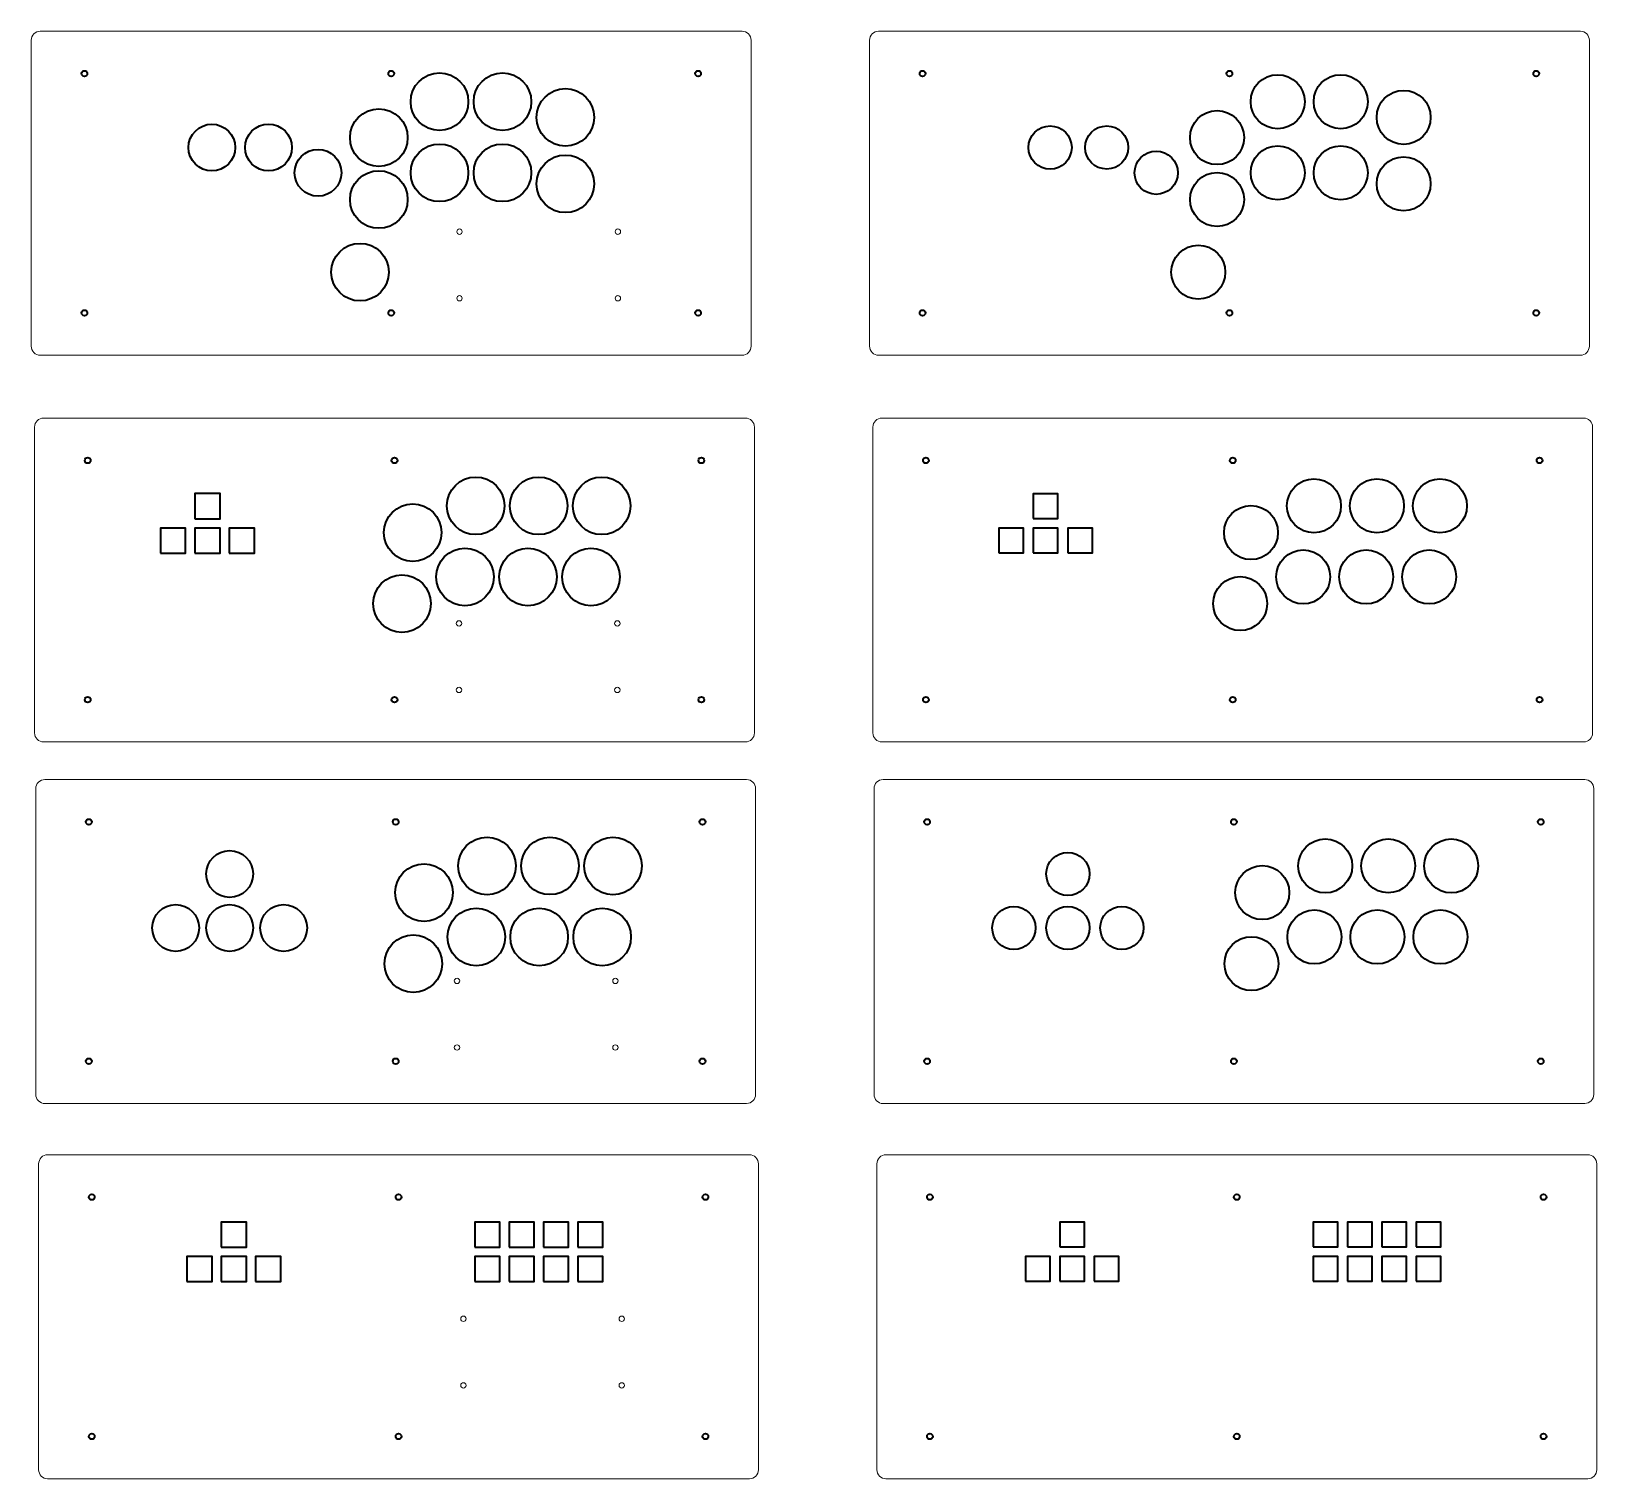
# Model space of a CAD drawing. Header units: millimetres. Extents: x 334 to 2107, y -1183 to 318.
# Drawn here: x 1237 to 2107, y -1183 to -379 of the extents above; entities that cross this region are included whole.
import ezdxf

# ---------------------------------------------------------------- set-up
doc = ezdxf.new("R2010")
doc.units = ezdxf.units.MM
doc.header["$MEASUREMENT"] = 0
doc.layers.add('Layer 1', color=7, linetype='Continuous')

msp = doc.modelspace()

# ---------------------------------------------------------------- linework, layer by layer
at = {"layer": 'Layer 1', "color": 250, "lineweight": 35}
for points in [[(1328.0575, -649.7815), (1342.0575, -649.7815), (1342.0575, -635.7815), (1328.0575, -635.7815), (1328.0575, -649.7815)], [(1794.0018, -649.6315), (1807.7018, -649.6315), (1807.7018, -635.9315), (1794.0018, -635.9315), (1794.0018, -649.6315)], [(1308.9572, -668.8818), (1322.9572, -668.8818), (1322.9572, -654.8818), (1308.9572, -654.8818), (1308.9572, -668.8818)], [(1328.0575, -668.8818), (1342.0575, -668.8818), (1342.0575, -654.8818), (1328.0575, -654.8818), (1328.0575, -668.8818)], [(1347.1575, -668.8818), (1361.1575, -668.8818), (1361.1575, -654.8818), (1347.1575, -654.8818), (1347.1575, -668.8818)], [(1774.9015, -668.7318), (1788.6015, -668.7318), (1788.6015, -655.0318), (1774.9015, -655.0318), (1774.9015, -668.7318)], [(1794.0018, -668.7318), (1807.7018, -668.7318), (1807.7018, -655.0318), (1794.0018, -655.0318), (1794.0018, -668.7318)], [(1813.1018, -668.7318), (1826.8018, -668.7318), (1826.8018, -655.0318), (1813.1018, -655.0318), (1813.1018, -668.7318)], [(1342.732, -1054.5797), (1356.732, -1054.5797), (1356.732, -1040.5797), (1342.732, -1040.5797), (1342.732, -1054.5797)], [(1483.5586, -1054.5797), (1497.5586, -1054.5797), (1497.5586, -1040.5797), (1483.5586, -1040.5797), (1483.5586, -1054.5797)], [(1502.6589, -1054.5797), (1516.6589, -1054.5797), (1516.6589, -1040.5797), (1502.6589, -1040.5797), (1502.6589, -1054.5797)], [(1521.7589, -1054.5797), (1535.7589, -1054.5797), (1535.7589, -1040.5797), (1521.7589, -1040.5797), (1521.7589, -1054.5797)], [(1540.8589, -1054.5797), (1554.8589, -1054.5797), (1554.8589, -1040.5797), (1540.8589, -1040.5797), (1540.8589, -1054.5797)], [(1808.6763, -1054.4297), (1822.3763, -1054.4297), (1822.3763, -1040.7297), (1808.6763, -1040.7297), (1808.6763, -1054.4297)], [(1949.5029, -1054.4297), (1963.2029, -1054.4297), (1963.2029, -1040.7297), (1949.5029, -1040.7297), (1949.5029, -1054.4297)], [(1968.6032, -1054.4297), (1982.3032, -1054.4297), (1982.3032, -1040.7297), (1968.6032, -1040.7297), (1968.6032, -1054.4297)], [(1987.7032, -1054.4297), (2001.4032, -1054.4297), (2001.4032, -1040.7297), (1987.7032, -1040.7297), (1987.7032, -1054.4297)], [(2006.8032, -1054.4297), (2020.5032, -1054.4297), (2020.5032, -1040.7297), (2006.8032, -1040.7297), (2006.8032, -1054.4297)], [(1323.6317, -1073.68), (1337.6317, -1073.68), (1337.6317, -1059.68), (1323.6317, -1059.68), (1323.6317, -1073.68)], [(1342.732, -1073.68), (1356.732, -1073.68), (1356.732, -1059.68), (1342.732, -1059.68), (1342.732, -1073.68)], [(1361.832, -1073.68), (1375.832, -1073.68), (1375.832, -1059.68), (1361.832, -1059.68), (1361.832, -1073.68)], [(1483.5586, -1073.68), (1497.5586, -1073.68), (1497.5586, -1059.68), (1483.5586, -1059.68), (1483.5586, -1073.68)], [(1502.6589, -1073.68), (1516.6589, -1073.68), (1516.6589, -1059.68), (1502.6589, -1059.68), (1502.6589, -1073.68)], [(1521.7589, -1073.68), (1535.7589, -1073.68), (1535.7589, -1059.68), (1521.7589, -1059.68), (1521.7589, -1073.68)], [(1540.8589, -1073.68), (1554.8589, -1073.68), (1554.8589, -1059.68), (1540.8589, -1059.68), (1540.8589, -1073.68)], [(1789.576, -1073.53), (1803.276, -1073.53), (1803.276, -1059.83), (1789.576, -1059.83), (1789.576, -1073.53)], [(1808.6763, -1073.53), (1822.3763, -1073.53), (1822.3763, -1059.83), (1808.6763, -1059.83), (1808.6763, -1073.53)], [(1827.7763, -1073.53), (1841.4763, -1073.53), (1841.4763, -1059.83), (1827.7763, -1059.83), (1827.7763, -1073.53)], [(1949.5029, -1073.53), (1963.2029, -1073.53), (1963.2029, -1059.83), (1949.5029, -1059.83), (1949.5029, -1073.53)], [(1968.6032, -1073.53), (1982.3032, -1073.53), (1982.3032, -1059.83), (1968.6032, -1059.83), (1968.6032, -1073.53)], [(1987.7032, -1073.53), (2001.4032, -1073.53), (2001.4032, -1059.83), (1987.7032, -1059.83), (1987.7032, -1073.53)], [(2006.8032, -1073.53), (2020.5032, -1073.53), (2020.5032, -1059.83), (2006.8032, -1059.83), (2006.8032, -1073.53)]]:
    msp.add_lwpolyline(points, close=True, dxfattribs=at)
for centre, major_axis, ratio in [((1464.0061, -417.9757), (0, 16), 1), ((1499.0061, -417.9757), (0, 16), 1), ((1929.8004, -417.9757), (0, 15), 1), ((1964.8004, -417.9757), (0, 15), 1), ((1534.0061, -426.6851), (0, 16), 1), ((1999.8004, -426.6851), (0, 15), 1), ((1430.3161, -437.9299), (0, 16), 1), ((1896.1104, -437.9299), (0, 15), 1), ((1337.528, -443.4385), (0, 13.0001), 0.99999231), ((1368.9779, -443.4136), (0, 13.0001), 0.99999231), ((1803.3223, -443.4385), (0, 12.0001), 0.99999167), ((1834.7722, -443.4136), (0, 12.0001), 0.99999167), ((1464.0018, -457.4757), (0, 16), 1), ((1499.0018, -457.4757), (0, 16), 1), ((1929.7961, -457.4757), (0, 15), 1), ((1964.7961, -457.4757), (0, 15), 1), ((1396.5029, -457.451), (0, 13.0001), 0.99999231), ((1534.0018, -463.5946), (0, 16), 1), ((1862.2972, -457.451), (0, 12.0001), 0.99999167), ((1999.7961, -463.5946), (0, 15), 1), ((1430.3161, -472.3257), (0, 16), 1), ((1896.1104, -472.3257), (0, 15), 1), ((1419.8739, -512.6747), (0, 16), 1), ((1885.6682, -512.6747), (0, 15), 1), ((1484.1646, -642.5614), (0, 16), 1), ((1519.1646, -642.5489), (0, 16), 1), ((1554.1646, -642.5614), (0, 16), 1), ((1949.9589, -642.5614), (0, 15), 1), ((1984.9589, -642.5489), (0, 15), 1), ((2019.9589, -642.5614), (0, 15), 1), ((1449.1646, -657.4114), (0, 16), 1), ((1914.9589, -657.4114), (0, 15), 1), ((1478.1646, -682.0489), (0, 16), 1), ((1513.1647, -682.0489), (0, 16), 1), ((1548.1646, -682.0489), (0, 16), 1), ((1943.9589, -682.0489), (0, 15), 1), ((1978.959, -682.0489), (0, 15), 1), ((2013.9589, -682.0489), (0, 15), 1), ((1443.1646, -696.8989), (0, 16), 1), ((1908.9589, -696.8989), (0, 15), 1), ((1347.4084, -847.1483), (0, 13.0001), 0.99999231), ((1490.4147, -842.6669), (0, 16), 1), ((1525.4147, -842.6544), (0, 16), 1), ((1560.4147, -842.6669), (0, 16), 1), ((1956.209, -842.6669), (0, 15), 1), ((1991.209, -842.6544), (0, 15), 1), ((2026.209, -842.6669), (0, 15), 1), ((1455.4147, -857.5169), (0, 16), 1), ((1813.2027, -847.1483), (0, 12.0001), 0.99999167), ((1921.209, -857.5169), (0, 15), 1), ((1317.4084, -877.1483), (0, 13.0001), 0.99999231), ((1347.4084, -877.1483), (0, 13.0001), 0.99999231), ((1377.4084, -877.1483), (0, 13.0001), 0.99999231), ((1484.4147, -882.1544), (0, 16), 1), ((1519.4148, -882.1544), (0, 16), 1), ((1554.4147, -882.1544), (0, 16), 1), ((1783.2027, -877.1483), (0, 12.0001), 0.99999167), ((1813.2027, -877.1483), (0, 12.0001), 0.99999167), ((1843.2027, -877.1483), (0, 12.0001), 0.99999167), ((1950.209, -882.1544), (0, 15), 1), ((1985.2091, -882.1544), (0, 15), 1), ((2020.209, -882.1544), (0, 15), 1), ((1449.4147, -897.0044), (0, 16), 1), ((1915.209, -897.0044), (0, 15), 1)]:
    msp.add_ellipse(centre, major_axis=major_axis, ratio=ratio, dxfattribs=at)
at = {"layer": 'Layer 1', "lineweight": 9}
for points in [[(1237.1839, -383.8312), (1237.1839, -383.8312), (1237.1839, -553.8312), (1237.1839, -553.8312), (1237.1848, -555.1581), (1237.7127, -556.4304), (1238.6516, -557.3681), (1239.5904, -558.3057), (1240.857, -558.8321), (1242.1839, -558.8312), (1242.1839, -558.8312), (1632.1839, -558.8312), (1632.1839, -558.8312), (1633.5108, -558.8304), (1634.7831, -558.3025), (1635.7208, -557.3636), (1636.6585, -556.4247), (1637.1848, -555.1581), (1637.1839, -553.8312), (1637.1839, -553.8312), (1637.1839, -383.8312), (1637.1839, -383.8312), (1637.1831, -382.5043), (1636.6552, -381.2321), (1635.7163, -380.2944), (1634.7774, -379.3567), (1633.5108, -378.8304), (1632.1839, -378.8312), (1632.1839, -378.8312), (1242.1839, -378.8312), (1242.1839, -378.8312), (1240.857, -378.8321), (1239.5848, -379.36), (1238.6471, -380.2988), (1237.7094, -381.2377), (1237.1831, -382.5043), (1237.1839, -383.8312)], [(1702.9782, -383.8312), (1702.9782, -383.8312), (1702.9782, -553.8312), (1702.9782, -553.8312), (1702.9791, -555.1581), (1703.507, -556.4304), (1704.4459, -557.3681), (1705.3847, -558.3057), (1706.6513, -558.8321), (1707.9782, -558.8312), (1707.9782, -558.8312), (2097.9782, -558.8312), (2097.9782, -558.8312), (2099.3051, -558.8304), (2100.5774, -558.3025), (2101.5151, -557.3636), (2102.4528, -556.4247), (2102.9791, -555.1581), (2102.9782, -553.8312), (2102.9782, -553.8312), (2102.9782, -383.8312), (2102.9782, -383.8312), (2102.9774, -382.5043), (2102.4495, -381.2321), (2101.5106, -380.2944), (2100.5717, -379.3567), (2099.3051, -378.8304), (2097.9782, -378.8312), (2097.9782, -378.8312), (1707.9782, -378.8312), (1707.9782, -378.8312), (1706.6513, -378.8321), (1705.3791, -379.36), (1704.4414, -380.2988), (1703.5037, -381.2377), (1702.9774, -382.5043), (1702.9782, -383.8312)], [(1239.018, -598.7832), (1239.018, -598.7832), (1239.018, -768.7832), (1239.018, -768.7832), (1239.0189, -770.1101), (1239.5468, -771.3824), (1240.4857, -772.3201), (1241.4245, -773.2577), (1242.6911, -773.7841), (1244.018, -773.7832), (1244.018, -773.7832), (1634.018, -773.7832), (1634.018, -773.7832), (1635.3449, -773.7824), (1636.6172, -773.2545), (1637.5549, -772.3156), (1638.4926, -771.3767), (1639.0189, -770.1101), (1639.018, -768.7832), (1639.018, -768.7832), (1639.018, -598.7832), (1639.018, -598.7832), (1639.0172, -597.4563), (1638.4893, -596.1841), (1637.5504, -595.2464), (1636.6115, -594.3087), (1635.3449, -593.7824), (1634.018, -593.7832), (1634.018, -593.7832), (1244.018, -593.7832), (1244.018, -593.7832), (1242.6911, -593.7841), (1241.4189, -594.312), (1240.4812, -595.2508), (1239.5435, -596.1897), (1239.0172, -597.4563), (1239.018, -598.7832)], [(1704.8123, -598.7832), (1704.8123, -598.7832), (1704.8123, -768.7832), (1704.8123, -768.7832), (1704.8132, -770.1101), (1705.3411, -771.3824), (1706.28, -772.3201), (1707.2188, -773.2577), (1708.4854, -773.7841), (1709.8123, -773.7832), (1709.8123, -773.7832), (2099.8123, -773.7832), (2099.8123, -773.7832), (2101.1392, -773.7824), (2102.4115, -773.2545), (2103.3492, -772.3156), (2104.2869, -771.3767), (2104.8132, -770.1101), (2104.8123, -768.7832), (2104.8123, -768.7832), (2104.8123, -598.7832), (2104.8123, -598.7832), (2104.8115, -597.4563), (2104.2836, -596.1841), (2103.3447, -595.2464), (2102.4058, -594.3087), (2101.1392, -593.7824), (2099.8123, -593.7832), (2099.8123, -593.7832), (1709.8123, -593.7832), (1709.8123, -593.7832), (1708.4854, -593.7841), (1707.2132, -594.312), (1706.2755, -595.2508), (1705.3378, -596.1897), (1704.8115, -597.4563), (1704.8123, -598.7832)], [(1239.6752, -799.7209), (1239.6752, -799.7209), (1239.6752, -969.7209), (1239.6752, -969.7209), (1239.6761, -971.0478), (1240.204, -972.3201), (1241.1429, -973.2578), (1242.0817, -974.1954), (1243.3483, -974.7218), (1244.6752, -974.7209), (1244.6752, -974.7209), (1634.6752, -974.7209), (1634.6752, -974.7209), (1636.0021, -974.7201), (1637.2744, -974.1922), (1638.2121, -973.2533), (1639.1498, -972.3144), (1639.6761, -971.0478), (1639.6752, -969.7209), (1639.6752, -969.7209), (1639.6752, -799.7209), (1639.6752, -799.7209), (1639.6744, -798.394), (1639.1465, -797.1218), (1638.2076, -796.1841), (1637.2687, -795.2464), (1636.0021, -794.7201), (1634.6752, -794.7209), (1634.6752, -794.7209), (1244.6752, -794.7209), (1244.6752, -794.7209), (1243.3483, -794.7218), (1242.0761, -795.2497), (1241.1384, -796.1885), (1240.2007, -797.1274), (1239.6744, -798.394), (1239.6752, -799.7209)], [(1705.4695, -799.7209), (1705.4695, -799.7209), (1705.4695, -969.7209), (1705.4695, -969.7209), (1705.4704, -971.0478), (1705.9983, -972.3201), (1706.9372, -973.2578), (1707.876, -974.1954), (1709.1426, -974.7218), (1710.4695, -974.7209), (1710.4695, -974.7209), (2100.4695, -974.7209), (2100.4695, -974.7209), (2101.7964, -974.7201), (2103.0687, -974.1922), (2104.0064, -973.2533), (2104.9441, -972.3144), (2105.4704, -971.0478), (2105.4695, -969.7209), (2105.4695, -969.7209), (2105.4695, -799.7209), (2105.4695, -799.7209), (2105.4687, -798.394), (2104.9408, -797.1218), (2104.0019, -796.1841), (2103.063, -795.2464), (2101.7964, -794.7201), (2100.4695, -794.7209), (2100.4695, -794.7209), (1710.4695, -794.7209), (1710.4695, -794.7209), (1709.1426, -794.7218), (1707.8704, -795.2497), (1706.9327, -796.1885), (1705.995, -797.1274), (1705.4687, -798.394), (1705.4695, -799.7209)], [(1241.266, -1008.236), (1241.266, -1008.236), (1241.266, -1178.236), (1241.266, -1178.236), (1241.2669, -1179.5629), (1241.7948, -1180.8352), (1242.7337, -1181.7729), (1243.6725, -1182.7105), (1244.9391, -1183.2369), (1246.266, -1183.236), (1246.266, -1183.236), (1636.266, -1183.236), (1636.266, -1183.236), (1637.5929, -1183.2352), (1638.8652, -1182.7073), (1639.8029, -1181.7684), (1640.7406, -1180.8295), (1641.2669, -1179.5629), (1641.266, -1178.236), (1641.266, -1178.236), (1641.266, -1008.236), (1641.266, -1008.236), (1641.2652, -1006.9091), (1640.7373, -1005.6369), (1639.7984, -1004.6992), (1638.8595, -1003.7615), (1637.5929, -1003.2352), (1636.266, -1003.236), (1636.266, -1003.236), (1246.266, -1003.236), (1246.266, -1003.236), (1244.9391, -1003.2369), (1243.6669, -1003.7648), (1242.7292, -1004.7036), (1241.7915, -1005.6425), (1241.2652, -1006.9091), (1241.266, -1008.236)], [(1707.0603, -1008.236), (1707.0603, -1008.236), (1707.0603, -1178.236), (1707.0603, -1178.236), (1707.0612, -1179.5629), (1707.5891, -1180.8352), (1708.528, -1181.7729), (1709.4668, -1182.7105), (1710.7334, -1183.2369), (1712.0603, -1183.236), (1712.0603, -1183.236), (2102.0603, -1183.236), (2102.0603, -1183.236), (2103.3872, -1183.2352), (2104.6595, -1182.7073), (2105.5972, -1181.7684), (2106.5349, -1180.8295), (2107.0612, -1179.5629), (2107.0603, -1178.236), (2107.0603, -1178.236), (2107.0603, -1008.236), (2107.0603, -1008.236), (2107.0595, -1006.9091), (2106.5316, -1005.6369), (2105.5927, -1004.6992), (2104.6538, -1003.7615), (2103.3872, -1003.2352), (2102.0603, -1003.236), (2102.0603, -1003.236), (1712.0603, -1003.236), (1712.0603, -1003.236), (1710.7334, -1003.2369), (1709.4612, -1003.7648), (1708.5235, -1004.7036), (1707.5858, -1005.6425), (1707.0595, -1006.9091), (1707.0603, -1008.236)]]:
    msp.add_open_spline(points, degree=3, knots=[0, 0, 0, 0, 0.08333333, 0.08333333, 0.08333333, 0.16666667, 0.16666667, 0.16666667, 0.25, 0.25, 0.25, 0.33333333, 0.33333333, 0.33333333, 0.41666667, 0.41666667, 0.41666667, 0.5, 0.5, 0.5, 0.58333333, 0.58333333, 0.58333333, 0.66666667, 0.66666667, 0.66666667, 0.75, 0.75, 0.75, 0.83333333, 0.83333333, 0.83333333, 0.91666667, 0.91666667, 0.91666667, 1, 1, 1, 1], dxfattribs=at)
at = {"layer": 'Layer 1', "lineweight": 35}
for points in [[(1268.2838, -402.3312), (1268.2838, -401.4475), (1267.5675, -400.7312), (1266.6838, -400.7312), (1265.8001, -400.7312), (1265.0838, -401.4475), (1265.0838, -402.3312), (1265.0838, -403.2149), (1265.8001, -403.9312), (1266.6838, -403.9312), (1267.5675, -403.9312), (1268.2838, -403.2149), (1268.2838, -402.3312)], [(1438.7839, -402.3312), (1438.7839, -401.4475), (1438.0676, -400.7312), (1437.1839, -400.7312), (1436.3002, -400.7312), (1435.5839, -401.4475), (1435.5839, -402.3312), (1435.5839, -403.2149), (1436.3002, -403.9312), (1437.1839, -403.9312), (1438.0676, -403.9312), (1438.7839, -403.2149), (1438.7839, -402.3312)], [(1609.2838, -402.3312), (1609.2838, -401.4475), (1608.5675, -400.7312), (1607.6838, -400.7312), (1606.8001, -400.7312), (1606.0838, -401.4475), (1606.0838, -402.3312), (1606.0838, -403.2149), (1606.8001, -403.9312), (1607.6838, -403.9312), (1608.5675, -403.9312), (1609.2838, -403.2149), (1609.2838, -402.3312)], [(1734.0781, -402.3312), (1734.0781, -401.4475), (1733.3618, -400.7312), (1732.4781, -400.7312), (1731.5944, -400.7312), (1730.8781, -401.4475), (1730.8781, -402.3312), (1730.8781, -403.2149), (1731.5944, -403.9312), (1732.4781, -403.9312), (1733.3618, -403.9312), (1734.0781, -403.2149), (1734.0781, -402.3312)], [(1904.5782, -402.3312), (1904.5782, -401.4475), (1903.8619, -400.7312), (1902.9782, -400.7312), (1902.0945, -400.7312), (1901.3782, -401.4475), (1901.3782, -402.3312), (1901.3782, -403.2149), (1902.0945, -403.9312), (1902.9782, -403.9312), (1903.8619, -403.9312), (1904.5782, -403.2149), (1904.5782, -402.3312)], [(2075.0781, -402.3312), (2075.0781, -401.4475), (2074.3618, -400.7312), (2073.4781, -400.7312), (2072.5944, -400.7312), (2071.8781, -401.4475), (2071.8781, -402.3312), (2071.8781, -403.2149), (2072.5944, -403.9312), (2073.4781, -403.9312), (2074.3618, -403.9312), (2075.0781, -403.2149), (2075.0781, -402.3312)], [(1268.2838, -535.3312), (1268.2838, -534.4475), (1267.5675, -533.7312), (1266.6838, -533.7312), (1265.8001, -533.7312), (1265.0838, -534.4475), (1265.0838, -535.3312), (1265.0838, -536.2149), (1265.8001, -536.9312), (1266.6838, -536.9312), (1267.5675, -536.9312), (1268.2838, -536.2149), (1268.2838, -535.3312)], [(1438.7839, -535.3313), (1438.7839, -534.4476), (1438.0676, -533.7313), (1437.1839, -533.7313), (1436.3002, -533.7313), (1435.5839, -534.4476), (1435.5839, -535.3313), (1435.5839, -536.215), (1436.3002, -536.9313), (1437.1839, -536.9313), (1438.0676, -536.9313), (1438.7839, -536.215), (1438.7839, -535.3313)], [(1609.2838, -535.3312), (1609.2838, -534.4475), (1608.5675, -533.7312), (1607.6838, -533.7312), (1606.8001, -533.7312), (1606.0838, -534.4475), (1606.0838, -535.3312), (1606.0838, -536.2149), (1606.8001, -536.9312), (1607.6838, -536.9312), (1608.5675, -536.9312), (1609.2838, -536.2149), (1609.2838, -535.3312)], [(1734.0781, -535.3312), (1734.0781, -534.4475), (1733.3618, -533.7312), (1732.4781, -533.7312), (1731.5944, -533.7312), (1730.8781, -534.4475), (1730.8781, -535.3312), (1730.8781, -536.2149), (1731.5944, -536.9312), (1732.4781, -536.9312), (1733.3618, -536.9312), (1734.0781, -536.2149), (1734.0781, -535.3312)], [(1904.5782, -535.3313), (1904.5782, -534.4476), (1903.8619, -533.7313), (1902.9782, -533.7313), (1902.0945, -533.7313), (1901.3782, -534.4476), (1901.3782, -535.3313), (1901.3782, -536.215), (1902.0945, -536.9313), (1902.9782, -536.9313), (1903.8619, -536.9313), (1904.5782, -536.215), (1904.5782, -535.3313)], [(2075.0781, -535.3312), (2075.0781, -534.4475), (2074.3618, -533.7312), (2073.4781, -533.7312), (2072.5944, -533.7312), (2071.8781, -534.4475), (2071.8781, -535.3312), (2071.8781, -536.2149), (2072.5944, -536.9312), (2073.4781, -536.9312), (2074.3618, -536.9312), (2075.0781, -536.2149), (2075.0781, -535.3312)], [(1270.1179, -617.2832), (1270.1179, -616.3995), (1269.4016, -615.6832), (1268.5179, -615.6832), (1267.6342, -615.6832), (1266.9179, -616.3995), (1266.9179, -617.2832), (1266.9179, -618.1669), (1267.6342, -618.8832), (1268.5179, -618.8832), (1269.4016, -618.8832), (1270.1179, -618.1669), (1270.1179, -617.2832)], [(1440.618, -617.2832), (1440.618, -616.3995), (1439.9017, -615.6832), (1439.018, -615.6832), (1438.1343, -615.6832), (1437.418, -616.3995), (1437.418, -617.2832), (1437.418, -618.1669), (1438.1343, -618.8832), (1439.018, -618.8832), (1439.9017, -618.8832), (1440.618, -618.1669), (1440.618, -617.2832)], [(1611.1179, -617.2832), (1611.1179, -616.3995), (1610.4016, -615.6832), (1609.5179, -615.6832), (1608.6342, -615.6832), (1607.9179, -616.3995), (1607.9179, -617.2832), (1607.9179, -618.1669), (1608.6342, -618.8832), (1609.5179, -618.8832), (1610.4016, -618.8832), (1611.1179, -618.1669), (1611.1179, -617.2832)], [(1735.9122, -617.2832), (1735.9122, -616.3995), (1735.1959, -615.6832), (1734.3122, -615.6832), (1733.4285, -615.6832), (1732.7122, -616.3995), (1732.7122, -617.2832), (1732.7122, -618.1669), (1733.4285, -618.8832), (1734.3122, -618.8832), (1735.1959, -618.8832), (1735.9122, -618.1669), (1735.9122, -617.2832)], [(1906.4123, -617.2832), (1906.4123, -616.3995), (1905.696, -615.6832), (1904.8123, -615.6832), (1903.9286, -615.6832), (1903.2123, -616.3995), (1903.2123, -617.2832), (1903.2123, -618.1669), (1903.9286, -618.8832), (1904.8123, -618.8832), (1905.696, -618.8832), (1906.4123, -618.1669), (1906.4123, -617.2832)], [(2076.9122, -617.2832), (2076.9122, -616.3995), (2076.1959, -615.6832), (2075.3122, -615.6832), (2074.4285, -615.6832), (2073.7122, -616.3995), (2073.7122, -617.2832), (2073.7122, -618.1669), (2074.4285, -618.8832), (2075.3122, -618.8832), (2076.1959, -618.8832), (2076.9122, -618.1669), (2076.9122, -617.2832)], [(1270.1179, -750.2832), (1270.1179, -749.3995), (1269.4016, -748.6832), (1268.5179, -748.6832), (1267.6342, -748.6832), (1266.9179, -749.3995), (1266.9179, -750.2832), (1266.9179, -751.1669), (1267.6342, -751.8832), (1268.5179, -751.8832), (1269.4016, -751.8832), (1270.1179, -751.1669), (1270.1179, -750.2832)], [(1440.618, -750.2833), (1440.618, -749.3996), (1439.9017, -748.6833), (1439.018, -748.6833), (1438.1343, -748.6833), (1437.418, -749.3996), (1437.418, -750.2833), (1437.418, -751.167), (1438.1343, -751.8833), (1439.018, -751.8833), (1439.9017, -751.8833), (1440.618, -751.167), (1440.618, -750.2833)], [(1611.1179, -750.2832), (1611.1179, -749.3995), (1610.4016, -748.6832), (1609.5179, -748.6832), (1608.6342, -748.6832), (1607.9179, -749.3995), (1607.9179, -750.2832), (1607.9179, -751.1669), (1608.6342, -751.8832), (1609.5179, -751.8832), (1610.4016, -751.8832), (1611.1179, -751.1669), (1611.1179, -750.2832)], [(1735.9122, -750.2832), (1735.9122, -749.3995), (1735.1959, -748.6832), (1734.3122, -748.6832), (1733.4285, -748.6832), (1732.7122, -749.3995), (1732.7122, -750.2832), (1732.7122, -751.1669), (1733.4285, -751.8832), (1734.3122, -751.8832), (1735.1959, -751.8832), (1735.9122, -751.1669), (1735.9122, -750.2832)], [(1906.4123, -750.2833), (1906.4123, -749.3996), (1905.696, -748.6833), (1904.8123, -748.6833), (1903.9286, -748.6833), (1903.2123, -749.3996), (1903.2123, -750.2833), (1903.2123, -751.167), (1903.9286, -751.8833), (1904.8123, -751.8833), (1905.696, -751.8833), (1906.4123, -751.167), (1906.4123, -750.2833)], [(2076.9122, -750.2832), (2076.9122, -749.3995), (2076.1959, -748.6832), (2075.3122, -748.6832), (2074.4285, -748.6832), (2073.7122, -749.3995), (2073.7122, -750.2832), (2073.7122, -751.1669), (2074.4285, -751.8832), (2075.3122, -751.8832), (2076.1959, -751.8832), (2076.9122, -751.1669), (2076.9122, -750.2832)], [(1270.7751, -818.2209), (1270.7751, -817.3372), (1270.0588, -816.6209), (1269.1751, -816.6209), (1268.2914, -816.6209), (1267.5751, -817.3372), (1267.5751, -818.2209), (1267.5751, -819.1046), (1268.2914, -819.8209), (1269.1751, -819.8209), (1270.0588, -819.8209), (1270.7751, -819.1046), (1270.7751, -818.2209)], [(1441.2752, -818.2209), (1441.2752, -817.3372), (1440.5589, -816.6209), (1439.6752, -816.6209), (1438.7915, -816.6209), (1438.0752, -817.3372), (1438.0752, -818.2209), (1438.0752, -819.1046), (1438.7915, -819.8209), (1439.6752, -819.8209), (1440.5589, -819.8209), (1441.2752, -819.1046), (1441.2752, -818.2209)], [(1611.7751, -818.2209), (1611.7751, -817.3372), (1611.0588, -816.6209), (1610.1751, -816.6209), (1609.2914, -816.6209), (1608.5751, -817.3372), (1608.5751, -818.2209), (1608.5751, -819.1046), (1609.2914, -819.8209), (1610.1751, -819.8209), (1611.0588, -819.8209), (1611.7751, -819.1046), (1611.7751, -818.2209)], [(1736.5694, -818.2209), (1736.5694, -817.3372), (1735.8531, -816.6209), (1734.9694, -816.6209), (1734.0857, -816.6209), (1733.3694, -817.3372), (1733.3694, -818.2209), (1733.3694, -819.1046), (1734.0857, -819.8209), (1734.9694, -819.8209), (1735.8531, -819.8209), (1736.5694, -819.1046), (1736.5694, -818.2209)], [(1907.0695, -818.2209), (1907.0695, -817.3372), (1906.3532, -816.6209), (1905.4695, -816.6209), (1904.5858, -816.6209), (1903.8695, -817.3372), (1903.8695, -818.2209), (1903.8695, -819.1046), (1904.5858, -819.8209), (1905.4695, -819.8209), (1906.3532, -819.8209), (1907.0695, -819.1046), (1907.0695, -818.2209)], [(2077.5694, -818.2209), (2077.5694, -817.3372), (2076.8531, -816.6209), (2075.9694, -816.6209), (2075.0857, -816.6209), (2074.3694, -817.3372), (2074.3694, -818.2209), (2074.3694, -819.1046), (2075.0857, -819.8209), (2075.9694, -819.8209), (2076.8531, -819.8209), (2077.5694, -819.1046), (2077.5694, -818.2209)], [(1270.7751, -951.2209), (1270.7751, -950.3372), (1270.0588, -949.6209), (1269.1751, -949.6209), (1268.2914, -949.6209), (1267.5751, -950.3372), (1267.5751, -951.2209), (1267.5751, -952.1046), (1268.2914, -952.8209), (1269.1751, -952.8209), (1270.0588, -952.8209), (1270.7751, -952.1046), (1270.7751, -951.2209)], [(1441.2752, -951.221), (1441.2752, -950.3373), (1440.5589, -949.621), (1439.6752, -949.621), (1438.7915, -949.621), (1438.0752, -950.3373), (1438.0752, -951.221), (1438.0752, -952.1047), (1438.7915, -952.821), (1439.6752, -952.821), (1440.5589, -952.821), (1441.2752, -952.1047), (1441.2752, -951.221)], [(1611.7751, -951.2209), (1611.7751, -950.3372), (1611.0588, -949.6209), (1610.1751, -949.6209), (1609.2914, -949.6209), (1608.5751, -950.3372), (1608.5751, -951.2209), (1608.5751, -952.1046), (1609.2914, -952.8209), (1610.1751, -952.8209), (1611.0588, -952.8209), (1611.7751, -952.1046), (1611.7751, -951.2209)], [(1736.5694, -951.2209), (1736.5694, -950.3372), (1735.8531, -949.6209), (1734.9694, -949.6209), (1734.0857, -949.6209), (1733.3694, -950.3372), (1733.3694, -951.2209), (1733.3694, -952.1046), (1734.0857, -952.8209), (1734.9694, -952.8209), (1735.8531, -952.8209), (1736.5694, -952.1046), (1736.5694, -951.2209)], [(1907.0695, -951.221), (1907.0695, -950.3373), (1906.3532, -949.621), (1905.4695, -949.621), (1904.5858, -949.621), (1903.8695, -950.3373), (1903.8695, -951.221), (1903.8695, -952.1047), (1904.5858, -952.821), (1905.4695, -952.821), (1906.3532, -952.821), (1907.0695, -952.1047), (1907.0695, -951.221)], [(2077.5694, -951.2209), (2077.5694, -950.3372), (2076.8531, -949.6209), (2075.9694, -949.6209), (2075.0857, -949.6209), (2074.3694, -950.3372), (2074.3694, -951.2209), (2074.3694, -952.1046), (2075.0857, -952.8209), (2075.9694, -952.8209), (2076.8531, -952.8209), (2077.5694, -952.1046), (2077.5694, -951.2209)], [(1272.3659, -1026.736), (1272.3659, -1025.8523), (1271.6496, -1025.136), (1270.7659, -1025.136), (1269.8822, -1025.136), (1269.1659, -1025.8523), (1269.1659, -1026.736), (1269.1659, -1027.6197), (1269.8822, -1028.336), (1270.7659, -1028.336), (1271.6496, -1028.336), (1272.3659, -1027.6197), (1272.3659, -1026.736)], [(1442.866, -1026.736), (1442.866, -1025.8523), (1442.1497, -1025.136), (1441.266, -1025.136), (1440.3823, -1025.136), (1439.666, -1025.8523), (1439.666, -1026.736), (1439.666, -1027.6197), (1440.3823, -1028.336), (1441.266, -1028.336), (1442.1497, -1028.336), (1442.866, -1027.6197), (1442.866, -1026.736)], [(1613.3659, -1026.736), (1613.3659, -1025.8523), (1612.6496, -1025.136), (1611.7659, -1025.136), (1610.8822, -1025.136), (1610.1659, -1025.8523), (1610.1659, -1026.736), (1610.1659, -1027.6197), (1610.8822, -1028.336), (1611.7659, -1028.336), (1612.6496, -1028.336), (1613.3659, -1027.6197), (1613.3659, -1026.736)], [(1738.1602, -1026.736), (1738.1602, -1025.8523), (1737.4439, -1025.136), (1736.5602, -1025.136), (1735.6765, -1025.136), (1734.9602, -1025.8523), (1734.9602, -1026.736), (1734.9602, -1027.6197), (1735.6765, -1028.336), (1736.5602, -1028.336), (1737.4439, -1028.336), (1738.1602, -1027.6197), (1738.1602, -1026.736)], [(1908.6603, -1026.736), (1908.6603, -1025.8523), (1907.944, -1025.136), (1907.0603, -1025.136), (1906.1766, -1025.136), (1905.4603, -1025.8523), (1905.4603, -1026.736), (1905.4603, -1027.6197), (1906.1766, -1028.336), (1907.0603, -1028.336), (1907.944, -1028.336), (1908.6603, -1027.6197), (1908.6603, -1026.736)], [(2079.1602, -1026.736), (2079.1602, -1025.8523), (2078.4439, -1025.136), (2077.5602, -1025.136), (2076.6765, -1025.136), (2075.9602, -1025.8523), (2075.9602, -1026.736), (2075.9602, -1027.6197), (2076.6765, -1028.336), (2077.5602, -1028.336), (2078.4439, -1028.336), (2079.1602, -1027.6197), (2079.1602, -1026.736)], [(1272.3659, -1159.736), (1272.3659, -1158.8523), (1271.6496, -1158.136), (1270.7659, -1158.136), (1269.8822, -1158.136), (1269.1659, -1158.8523), (1269.1659, -1159.736), (1269.1659, -1160.6197), (1269.8822, -1161.336), (1270.7659, -1161.336), (1271.6496, -1161.336), (1272.3659, -1160.6197), (1272.3659, -1159.736)], [(1442.866, -1159.7361), (1442.866, -1158.8524), (1442.1497, -1158.1361), (1441.266, -1158.1361), (1440.3823, -1158.1361), (1439.666, -1158.8524), (1439.666, -1159.7361), (1439.666, -1160.6198), (1440.3823, -1161.3361), (1441.266, -1161.3361), (1442.1497, -1161.3361), (1442.866, -1160.6198), (1442.866, -1159.7361)], [(1613.3659, -1159.736), (1613.3659, -1158.8523), (1612.6496, -1158.136), (1611.7659, -1158.136), (1610.8822, -1158.136), (1610.1659, -1158.8523), (1610.1659, -1159.736), (1610.1659, -1160.6197), (1610.8822, -1161.336), (1611.7659, -1161.336), (1612.6496, -1161.336), (1613.3659, -1160.6197), (1613.3659, -1159.736)], [(1738.1602, -1159.736), (1738.1602, -1158.8523), (1737.4439, -1158.136), (1736.5602, -1158.136), (1735.6765, -1158.136), (1734.9602, -1158.8523), (1734.9602, -1159.736), (1734.9602, -1160.6197), (1735.6765, -1161.336), (1736.5602, -1161.336), (1737.4439, -1161.336), (1738.1602, -1160.6197), (1738.1602, -1159.736)], [(1908.6603, -1159.7361), (1908.6603, -1158.8524), (1907.944, -1158.1361), (1907.0603, -1158.1361), (1906.1766, -1158.1361), (1905.4603, -1158.8524), (1905.4603, -1159.7361), (1905.4603, -1160.6198), (1906.1766, -1161.3361), (1907.0603, -1161.3361), (1907.944, -1161.3361), (1908.6603, -1160.6198), (1908.6603, -1159.7361)], [(2079.1602, -1159.736), (2079.1602, -1158.8523), (2078.4439, -1158.136), (2077.5602, -1158.136), (2076.6765, -1158.136), (2075.9602, -1158.8523), (2075.9602, -1159.736), (2075.9602, -1160.6197), (2076.6765, -1161.336), (2077.5602, -1161.336), (2078.4439, -1161.336), (2079.1602, -1160.6197), (2079.1602, -1159.736)]]:
    msp.add_open_spline(points, degree=3, knots=[0, 0, 0, 0, 0.25, 0.25, 0.25, 0.5, 0.5, 0.5, 0.75, 0.75, 0.75, 1, 1, 1, 1], dxfattribs=at)
at = {"layer": 'Layer 1', "color": 250, "lineweight": 18}
for points in [[(1476.6273, -490.1879), (1476.6273, -491.0163), (1475.9557, -491.6879), (1475.1273, -491.6879), (1474.2989, -491.6879), (1473.6273, -491.0163), (1473.6273, -490.1879), (1473.6273, -489.3595), (1474.2989, -488.6879), (1475.1273, -488.6879), (1475.9557, -488.6879), (1476.6273, -489.3595), (1476.6273, -490.1879)], [(1564.6273, -490.1879), (1564.6273, -491.0163), (1563.9557, -491.6879), (1563.1273, -491.6879), (1562.2989, -491.6879), (1561.6273, -491.0163), (1561.6273, -490.1879), (1561.6273, -489.3595), (1562.2989, -488.6879), (1563.1273, -488.6879), (1563.9557, -488.6879), (1564.6273, -489.3595), (1564.6273, -490.1879)], [(1476.6273, -527.1879), (1476.6273, -528.0163), (1475.9557, -528.6879), (1475.1273, -528.6879), (1474.2989, -528.6879), (1473.6273, -528.0163), (1473.6273, -527.1879), (1473.6273, -526.3595), (1474.2989, -525.6879), (1475.1273, -525.6879), (1475.9557, -525.6879), (1476.6273, -526.3595), (1476.6273, -527.1879)], [(1564.6273, -527.1879), (1564.6273, -528.0163), (1563.9557, -528.6879), (1563.1273, -528.6879), (1562.2989, -528.6879), (1561.6273, -528.0163), (1561.6273, -527.1879), (1561.6273, -526.3595), (1562.2989, -525.6879), (1563.1273, -525.6879), (1563.9557, -525.6879), (1564.6273, -526.3595), (1564.6273, -527.1879)], [(1476.3508, -707.8901), (1476.3508, -708.7185), (1475.6792, -709.3901), (1474.8508, -709.3901), (1474.0224, -709.3901), (1473.3508, -708.7185), (1473.3508, -707.8901), (1473.3508, -707.0617), (1474.0224, -706.3901), (1474.8508, -706.3901), (1475.6792, -706.3901), (1476.3508, -707.0617), (1476.3508, -707.8901)], [(1564.3508, -707.8901), (1564.3508, -708.7185), (1563.6792, -709.3901), (1562.8508, -709.3901), (1562.0224, -709.3901), (1561.3508, -708.7185), (1561.3508, -707.8901), (1561.3508, -707.0617), (1562.0224, -706.3901), (1562.8508, -706.3901), (1563.6792, -706.3901), (1564.3508, -707.0617), (1564.3508, -707.8901)], [(1476.3508, -744.8901), (1476.3508, -745.7185), (1475.6792, -746.3901), (1474.8508, -746.3901), (1474.0224, -746.3901), (1473.3508, -745.7185), (1473.3508, -744.8901), (1473.3508, -744.0617), (1474.0224, -743.3901), (1474.8508, -743.3901), (1475.6792, -743.3901), (1476.3508, -744.0617), (1476.3508, -744.8901)], [(1564.3508, -744.8901), (1564.3508, -745.7185), (1563.6792, -746.3901), (1562.8508, -746.3901), (1562.0224, -746.3901), (1561.3508, -745.7185), (1561.3508, -744.8901), (1561.3508, -744.0617), (1562.0224, -743.3901), (1562.8508, -743.3901), (1563.6792, -743.3901), (1564.3508, -744.0617), (1564.3508, -744.8901)], [(1475.2448, -906.597), (1475.2448, -907.4254), (1474.5732, -908.097), (1473.7448, -908.097), (1472.9164, -908.097), (1472.2448, -907.4254), (1472.2448, -906.597), (1472.2448, -905.7686), (1472.9164, -905.097), (1473.7448, -905.097), (1474.5732, -905.097), (1475.2448, -905.7686), (1475.2448, -906.597)], [(1563.2448, -906.597), (1563.2448, -907.4254), (1562.5732, -908.097), (1561.7448, -908.097), (1560.9164, -908.097), (1560.2448, -907.4254), (1560.2448, -906.597), (1560.2448, -905.7686), (1560.9164, -905.097), (1561.7448, -905.097), (1562.5732, -905.097), (1563.2448, -905.7686), (1563.2448, -906.597)], [(1475.2448, -943.597), (1475.2448, -944.4254), (1474.5732, -945.097), (1473.7448, -945.097), (1472.9164, -945.097), (1472.2448, -944.4254), (1472.2448, -943.597), (1472.2448, -942.7686), (1472.9164, -942.097), (1473.7448, -942.097), (1474.5732, -942.097), (1475.2448, -942.7686), (1475.2448, -943.597)], [(1563.2448, -943.597), (1563.2448, -944.4254), (1562.5732, -945.097), (1561.7448, -945.097), (1560.9164, -945.097), (1560.2448, -944.4254), (1560.2448, -943.597), (1560.2448, -942.7686), (1560.9164, -942.097), (1561.7448, -942.097), (1562.5732, -942.097), (1563.2448, -942.7686), (1563.2448, -943.597)], [(1478.7877, -1094.3711), (1478.7877, -1095.1995), (1478.1161, -1095.8711), (1477.2877, -1095.8711), (1476.4593, -1095.8711), (1475.7877, -1095.1995), (1475.7877, -1094.3711), (1475.7877, -1093.5427), (1476.4593, -1092.8711), (1477.2877, -1092.8711), (1478.1161, -1092.8711), (1478.7877, -1093.5427), (1478.7877, -1094.3711)], [(1566.7877, -1094.3711), (1566.7877, -1095.1995), (1566.1161, -1095.8711), (1565.2877, -1095.8711), (1564.4593, -1095.8711), (1563.7877, -1095.1995), (1563.7877, -1094.3711), (1563.7877, -1093.5427), (1564.4593, -1092.8711), (1565.2877, -1092.8711), (1566.1161, -1092.8711), (1566.7877, -1093.5427), (1566.7877, -1094.3711)], [(1478.7877, -1131.3711), (1478.7877, -1132.1995), (1478.1161, -1132.8711), (1477.2877, -1132.8711), (1476.4593, -1132.8711), (1475.7877, -1132.1995), (1475.7877, -1131.3711), (1475.7877, -1130.5427), (1476.4593, -1129.8711), (1477.2877, -1129.8711), (1478.1161, -1129.8711), (1478.7877, -1130.5427), (1478.7877, -1131.3711)], [(1566.7877, -1131.3711), (1566.7877, -1132.1995), (1566.1161, -1132.8711), (1565.2877, -1132.8711), (1564.4593, -1132.8711), (1563.7877, -1132.1995), (1563.7877, -1131.3711), (1563.7877, -1130.5427), (1564.4593, -1129.8711), (1565.2877, -1129.8711), (1566.1161, -1129.8711), (1566.7877, -1130.5427), (1566.7877, -1131.3711)]]:
    msp.add_open_spline(points, degree=3, knots=[0, 0, 0, 0, 0.25, 0.25, 0.25, 0.5, 0.5, 0.5, 0.75, 0.75, 0.75, 1, 1, 1, 1], dxfattribs=at)

doc.saveas('drawing.dxf')
